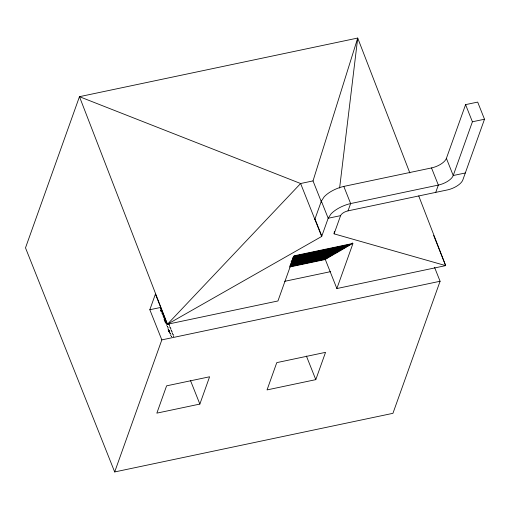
<?xml version="1.0" encoding="UTF-8"?>
<svg xmlns="http://www.w3.org/2000/svg" width="510" height="510" viewBox="0 0 510 510"><rect width="100%" height="100%" fill="white"/><g stroke="black" fill="none" stroke-linecap="round" stroke-linejoin="round"><path stroke-width="0.76" d="M418.736 195.942L445.663 265.621L334.082 233.848L334.369 231.476M339.615 188.056L357.72 38.046L79.464 96.677L25.5 247.847L114.68 471.954L392.936 413.323L440.085 281.259L434.526 267.278M321.447 202.087L313.019 180.903L357.72 38.046L409.855 172.96M114.68 471.954L161.829 339.889L149.832 309.736L155.41 294.098L167.407 324.258L277.944 300.964L294.06 255.829L352.984 243.41L336.868 288.545L445.663 265.621L433.666 235.467M160.573 311.017L161.103 310.265L161.001 311.023M160.911 310.8L161.103 310.265M164.041 319.725L164.564 318.973L164.462 319.738M164.373 319.509L164.564 318.973M164.615 321.179L165.144 320.427L165.042 321.185M164.953 320.962L165.144 320.427M165.195 322.632L165.724 321.88L165.533 322.416M165.285 322.855L165.724 321.88M168.083 329.893L168.612 329.141L168.51 329.9M168.421 329.677L168.612 329.141M168.663 331.347L169.192 330.588L169.084 331.353L169.192 330.588M168.753 331.57L168.912 330.652M169.237 332.794L169.766 332.042L169.575 332.577M169.326 333.017L169.766 332.042M199.856 404.073L209.597 376.782L166.591 385.84L156.85 413.132L199.856 404.073L190.459 380.466M314.855 219.313L321.357 201.106L324.201 196.771A20.814 9.225 -21.7 0 1 343.81 186.411L431.517 167.93A13.407 5.941 -21.7 0 0 446.397 158.374L465.579 104.639L477.679 102.089L484.5 119.232L462.838 179.915A14.14 6.267 -21.7 0 1 448.137 189.765L348.024 210.859A6.706 2.971 -21.7 0 0 340.584 215.641L328.179 218.255L321.676 236.462L167.407 324.258L79.464 96.677L300.613 183.517L313.019 180.903M334.082 233.848L340.584 215.641M327.853 257.116L327.445 258.27L290.228 266.112M348.024 210.859L350.631 203.56L343.81 186.411M333.177 254.018L332.762 255.178L290.898 263.995M338.5 250.92L338.085 252.08L291.567 261.885M342.752 248.446L342.344 249.6L291.943 260.221M343.817 247.828L343.408 248.982L292.23 259.769M348.075 245.348L347.661 246.508L292.612 258.111M352.333 242.875L351.919 244.029L293.766 256.288M315.798 379.638L325.539 352.346L276.783 362.623L267.042 389.914L315.798 379.638L306.408 356.05M435.731 192.378L438.339 185.079A13.407 5.941 -21.7 0 0 453.224 175.516L465.318 172.973M465.579 104.639L472.407 121.782L453.224 175.516L446.397 158.374M167.407 324.258L300.613 183.517L321.676 236.462M472.407 121.782L484.5 119.232M293.479 256.74L350.854 244.653M293.193 257.199L349.79 245.272M292.899 257.652L348.725 245.89M292.326 258.564L346.596 247.127M292.81 258.857L345.531 247.745M292.523 259.309L344.473 248.364M291.656 260.68L341.279 250.225M292.141 260.973L340.215 250.844M291.076 261.592L339.15 251.462M291.274 262.338L337.021 252.699M291.765 262.631L335.956 253.317M290.7 263.249L334.892 253.935M291.184 263.542L333.827 254.554M290.604 264.454L331.698 255.797M290.317 264.907L330.633 256.415M290.802 265.2L329.568 257.034M289.737 265.818L328.51 257.652M289.935 266.571L326.381 258.889M289.648 267.023L325.316 259.507L336.868 288.545M149.832 309.736L160.739 307.434M284.669 281.322L330.658 271.632M161.192 310.488L160.822 310.322M164.653 319.196L164.284 319.037M165.234 320.65L164.864 320.484M165.814 322.103L165.444 321.938M168.702 329.364L168.332 329.199M169.855 332.265L169.486 332.099M161.829 339.889L440.085 281.259M431.517 167.93L438.339 185.079L350.631 203.56A20.814 9.225 -21.7 0 0 331.028 213.913L328.179 218.255L321.357 201.106M314.982 218.969L321.804 236.111M160.523 308.811L160.331 309.092L160.523 308.811M161.676 311.712L161.485 311.999L161.676 311.712M162.256 313.166L162.065 313.452L162.256 313.166M162.837 314.619L162.639 314.899L162.837 314.619M163.41 316.072L163.219 316.353L163.41 316.072M163.99 317.52L163.799 317.806L163.99 317.52M166.298 323.334L166.107 323.614L166.298 323.334M166.878 324.781L166.687 325.068L166.878 324.781M169.078 324.322L168.887 324.602L169.078 324.322M167.458 326.234L167.267 326.515L167.458 326.234M169.658 325.769L169.467 326.056L169.658 325.769M168.032 327.688L167.841 327.968L168.032 327.688M170.232 327.222L170.04 327.503L170.232 327.222M170.812 328.676L170.62 328.956L170.812 328.676M171.392 330.129L171.201 330.41L171.392 330.129M171.966 331.576L171.774 331.863L171.966 331.576M170.346 333.495L170.155 333.776L170.346 333.495M172.546 333.03L172.355 333.31L172.546 333.03M170.92 334.949L170.729 335.229L170.92 334.949M173.126 334.483L172.928 334.764L173.126 334.483M171.5 336.396L171.309 336.683L171.5 336.396M173.7 335.937L173.508 336.217L173.7 335.937"/></g></svg>
